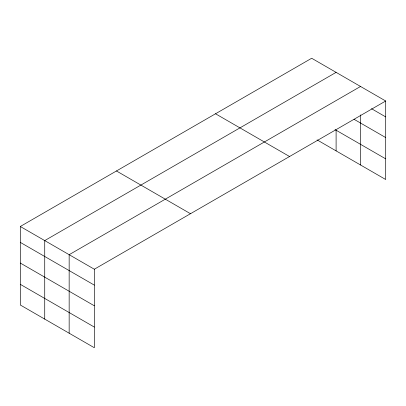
<?xml version="1.0" encoding="UTF-8"?>
<svg xmlns="http://www.w3.org/2000/svg" width="406" height="406" viewBox="0 0 406 406"><rect width="100%" height="100%" fill="white"/><g stroke="black" fill="none" stroke-linecap="round" stroke-linejoin="round"><path stroke-width="0.61" d="M385.7 101.003L311.671 58.261L20.3 226.487L20.3 304.997L94.329 347.739L94.329 269.224L385.7 101.003L385.7 179.513L317.101 139.908M360.528 114.893L360.528 164.983M336.102 72.369L44.731 240.591L44.731 319.101M360.528 86.473L69.157 254.694L69.157 333.204M371.475 108.686L385.7 116.903M354.017 119.273L385.7 137.563M335.016 129.59L385.7 158.853M215.52 113.776L289.549 156.518M116.451 170.972L190.48 213.713M20.3 226.487L94.329 269.224M20.3 242.382L94.329 285.124M20.3 263.047L94.329 305.784M20.3 284.332L94.329 327.074M336.102 130.214L336.102 150.88"/></g></svg>
